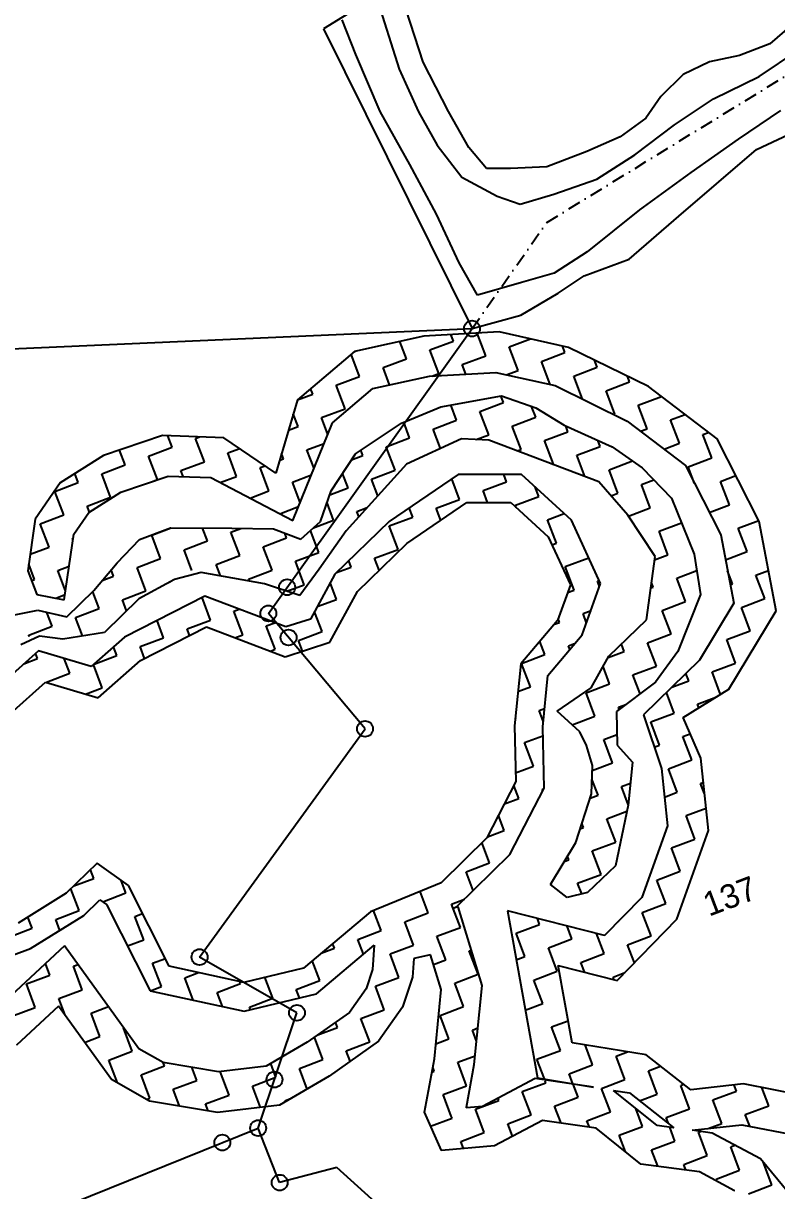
# Model space of a CAD drawing. Header units: metres. Extents: x 307096 to 311250, y 1932270 to 1936190.
# Drawn here: x 308792 to 309086.2, y 1935296.5 to 1935752.6 of the extents above; entities that cross this region are included whole.
import ezdxf

# ---------------------------------------------------------------- set-up
doc = ezdxf.new("R2010")
doc.units = ezdxf.units.M
doc.linetypes.add('DASHDOT', pattern=[1, 0.5, -0.25, 0, -0.25])
for name, color, linetype in [('LINE_WATER', 4, 'Continuous'), ('OFF', 1, 'Continuous'), ('POLY_HATCH', 12, 'Continuous'), ('POLY_PARCEL', 6, 'Continuous'), ('POLY_WATER', 4, 'Continuous'), ('TEXT_PARCEL', 7, 'Continuous'), ('V_BOUND_LINE', 7, 'Continuous'), ('V_BOUND_STREAM_LINE', 7, 'DASHDOT')]:
    doc.layers.add(name, color=color, linetype=linetype)
doc.styles.add('TEXT_MAP', font='')
doc.styles.get('TEXT_MAP').set_extended_font_data('Kruti Dev 050')

msp = doc.modelspace()

# ---------------------------------------------------------------- linework, layer by layer
for centre in [(308967.22, 1935633.36), (308894.99, 1935532.28), (308887.67, 1935522.05), (308895.55, 1935512.64), (308925.43, 1935476.96), (308860.79, 1935387.76), (308898.84, 1935365.97), (308890.07, 1935339.91), (308883.69, 1935320.94), (308869.7, 1935315.29), (308892.07, 1935299.63)]:
    msp.add_circle(centre, 3.11)
at = {"layer": 'LINE_WATER'}
for p, q in [((308929.84, 1935763.31), (308938.71, 1935734.72)), ((308921.88, 1935740.51), (308916.49, 1935754.07)), ((308931.3, 1935718.14), (308921.88, 1935740.51)), ((309079.43, 1935731.91), (309094.83, 1935742.35)), ((308938.71, 1935734.72), (308946.26, 1935718.09)), ((309061.51, 1935723.08), (309079.43, 1935731.91)), ((309046.29, 1935713.02), (309061.51, 1935723.08)), ((308942.92, 1935697.49), (308931.3, 1935718.14)), ((308946.26, 1935718.09), (308953.58, 1935705.04)), ((309087.75, 1935718.63), (309071.24, 1935707.32)), ((309030.75, 1935701.26), (309046.29, 1935713.02)), ((309071.24, 1935707.32), (309052.69, 1935694.36)), ((308953.58, 1935705.04), (308963.24, 1935692.56)), ((309015.98, 1935691.69), (309030.75, 1935701.26)), ((308953.39, 1935678.01), (308942.92, 1935697.49)), ((309052.69, 1935694.36), (309032.61, 1935679.75)), ((308963.24, 1935692.56), (308977.06, 1935685.15)), ((308999.18, 1935685.83), (309015.98, 1935691.69)), ((308977.06, 1935685.15), (308986.08, 1935682.01)), ((308986.08, 1935682.01), (308999.18, 1935685.83)), ((309032.61, 1935679.75), (309012.13, 1935663.38)), ((308962.25, 1935659), (308953.39, 1935678.01)), ((309012.13, 1935663.38), (308999.31, 1935655.07)), ((308969.39, 1935646.46), (308962.25, 1935659)), ((308999.31, 1935655.07), (308986.51, 1935651.4)), ((308986.51, 1935651.4), (308969.39, 1935646.46))]:
    msp.add_line(p, q, dxfattribs=at)
at = {"layer": 'OFF'}
msp.add_line((308929.84, 1935763.31), (308909.2, 1935750.46), dxfattribs=at)
at = {"layer": 'POLY_HATCH'}
for p, q in [((308948.42, 1935630.41), (308921.26, 1935624.44)), ((308977.78, 1935632.07), (308948.42, 1935630.41)), ((309004.91, 1935626.03), (308977.78, 1935632.07)), ((309036.11, 1935610.69), (309004.91, 1935626.03)), ((308921.26, 1935624.44), (308898.99, 1935605.49)), ((308950.57, 1935614.76), (308976.49, 1935616.22)), ((308976.49, 1935616.22), (308999.65, 1935611.07)), ((308928.47, 1935609.9), (308950.57, 1935614.76)), ((308999.65, 1935611.07), (309027.79, 1935597.23)), ((308912.78, 1935596.54), (308928.47, 1935609.9)), ((308955.09, 1935602.81), (308978.78, 1935607.15)), ((308978.78, 1935607.15), (308992.09, 1935602.39)), ((309062.94, 1935590.28), (309036.11, 1935610.69)), ((308898.99, 1935605.49), (308890.63, 1935576.93)), ((308939.66, 1935596.42), (308955.09, 1935602.81)), ((308992.09, 1935602.39), (309003.26, 1935595.67)), ((308897.21, 1935558.35), (308912.78, 1935596.54)), ((308921.72, 1935584.47), (308939.66, 1935596.42)), ((309003.26, 1935595.67), (309021.99, 1935587.2)), ((309027.79, 1935597.23), (309050.55, 1935579.92)), ((308846.26, 1935591.59), (308823.23, 1935583.76)), ((308870.31, 1935590.67), (308846.26, 1935591.59)), ((308890.63, 1935576.93), (308870.31, 1935590.67)), ((308963.17, 1935590.3), (308941.57, 1935580.43)), ((308973.76, 1935589.7), (308963.17, 1935590.3)), ((309016.81, 1935573.48), (308973.76, 1935589.7)), ((309079.42, 1935557.97), (309062.94, 1935590.28)), ((308823.23, 1935583.76), (308806.39, 1935573.12)), ((308912.22, 1935569.96), (308921.72, 1935584.47)), ((309021.99, 1935587.2), (309033.73, 1935578.97)), ((308941.57, 1935580.43), (308918.04, 1935554.3)), ((309050.55, 1935579.92), (309064.36, 1935552.83)), ((308830.06, 1935569.45), (308848.57, 1935575.74)), ((308848.57, 1935575.74), (308865.22, 1935575.11)), ((308865.22, 1935575.11), (308897.21, 1935558.35)), ((308961.87, 1935576.39), (308934.82, 1935557.96)), ((308986.59, 1935576.29), (308961.87, 1935576.39)), ((309006.03, 1935558.56), (308986.59, 1935576.29)), ((309033.73, 1935578.97), (309045.09, 1935567.15)), ((308806.39, 1935573.12), (308796.63, 1935558.88)), ((309028.05, 1935560.47), (309016.81, 1935573.48)), ((308817.54, 1935561.54), (308830.06, 1935569.45)), ((308908.08, 1935558.04), (308912.22, 1935569.96)), ((309045.09, 1935567.15), (309053.96, 1935545.18)), ((308811.68, 1935553), (308817.54, 1935561.54)), ((308941.78, 1935549.42), (308965.23, 1935565.4)), ((308965.23, 1935565.4), (308982.32, 1935565.34)), ((308982.32, 1935565.34), (308996.99, 1935551.96)), ((308796.63, 1935558.88), (308793.69, 1935538.65)), ((308900.34, 1935551.1), (308908.08, 1935558.04)), ((308934.82, 1935557.96), (308913.64, 1935537.38)), ((309017.45, 1935533.72), (309006.03, 1935558.56)), ((309038.73, 1935544.36), (309028.05, 1935560.47)), ((309086.01, 1935523.07), (309079.42, 1935557.97)), ((308807.97, 1935527.4), (308811.68, 1935553)), ((308837.31, 1935550.91), (308849.4, 1935555.47)), ((308849.4, 1935555.47), (308873.42, 1935555.32)), ((308873.42, 1935555.32), (308889.62, 1935555.11)), ((308889.62, 1935555.11), (308900.34, 1935551.1)), ((308918.04, 1935554.3), (308907.54, 1935539.41)), ((308996.99, 1935551.96), (309005.62, 1935533.2)), ((309064.36, 1935552.83), (309069.42, 1935526.05)), ((308828.63, 1935541.88), (308837.31, 1935550.91)), ((308922.48, 1935530.67), (308941.78, 1935549.42)), ((309035.43, 1935519.53), (309038.73, 1935544.36)), ((309053.96, 1935545.18), (309056.44, 1935529.44)), ((308793.69, 1935538.65), (308797.2, 1935529.5)), ((308819.51, 1935530.96), (308828.63, 1935541.88)), ((308861.41, 1935538.11), (308850.95, 1935535.32)), ((308886.12, 1935533.63), (308861.41, 1935538.11)), ((308907.54, 1935539.41), (308899.93, 1935529.06)), ((308850.95, 1935535.32), (308837.1, 1935527.79)), ((308899.93, 1935529.06), (308886.12, 1935533.63)), ((308913.64, 1935537.38), (308904.13, 1935519.87)), ((309010.3, 1935513.65), (309017.45, 1935533.72)), ((308797.2, 1935529.5), (308807.97, 1935527.4)), ((308809, 1935520.67), (308819.51, 1935530.96)), ((308911.68, 1935510.78), (308922.48, 1935530.67)), ((309005.62, 1935533.2), (309000.64, 1935519.23)), ((309056.44, 1935529.44), (309047.59, 1935507.12)), ((308837.1, 1935527.79), (308823.63, 1935514.66)), ((308862.84, 1935528.77), (308831.5, 1935512.81)), ((308894.54, 1935516.77), (308862.84, 1935528.77)), ((309069.42, 1935526.05), (309056.06, 1935503.83)), ((308788.51, 1935521.57), (308797.65, 1935523.29)), ((308797.65, 1935523.29), (308809, 1935520.67)), ((308904.13, 1935519.87), (308894.54, 1935516.77)), ((309067.58, 1935492.43), (309086.01, 1935523.07)), ((308837.73, 1935503.66), (308863.49, 1935516.79)), ((308863.49, 1935516.79), (308894.26, 1935505.14)), ((309000.64, 1935519.23), (308986.23, 1935502.32)), ((309020.65, 1935505.32), (309035.43, 1935519.53)), ((308798.3, 1935513.16), (308790.93, 1935509.8)), ((308807.37, 1935511.98), (308798.3, 1935513.16)), ((308823.63, 1935514.66), (308807.37, 1935511.98)), ((308831.5, 1935512.81), (308818.51, 1935501.32)), ((308894.26, 1935505.14), (308911.68, 1935510.78)), ((308996.82, 1935497.82), (309010.3, 1935513.65)), ((308797.82, 1935507.5), (308779.17, 1935490.74)), ((308818.51, 1935501.32), (308797.82, 1935507.5)), ((309047.59, 1935507.12), (309038.85, 1935495.19)), ((308821.2, 1935489.06), (308837.73, 1935503.66)), ((308986.23, 1935502.32), (308983.86, 1935478.18)), ((309013.8, 1935492.96), (309020.65, 1935505.32)), ((309056.06, 1935503.83), (309034.19, 1935482.4)), ((308994.85, 1935477.76), (308996.82, 1935497.82)), ((308786.9, 1935482.94), (308800.57, 1935495.23)), ((308800.57, 1935495.23), (308821.2, 1935489.06)), ((309000.51, 1935483.92), (309013.8, 1935492.96)), ((309038.85, 1935495.19), (309023.62, 1935483.69)), ((309049.74, 1935481.43), (309067.58, 1935492.43)), ((309009.35, 1935475.75), (309000.51, 1935483.92)), ((309023.62, 1935483.69), (309023.96, 1935470.59)), ((309034.19, 1935482.4), (309041.21, 1935461.44)), ((309056.62, 1935465.47), (309049.74, 1935481.43)), ((308983.86, 1935478.18), (308984.34, 1935456.34)), ((308995.37, 1935453.8), (308994.85, 1935477.76)), ((309011.95, 1935470.4), (309009.35, 1935475.75)), ((309014.29, 1935462.66), (309011.95, 1935470.4)), ((309023.96, 1935470.59), (309029.93, 1935463.89)), ((309059.57, 1935437.19), (309056.62, 1935465.47)), ((309013.87, 1935451.57), (309014.29, 1935462.66)), ((309029.93, 1935463.89), (309028.2, 1935447.13)), ((309041.21, 1935461.44), (309043.54, 1935439.11)), ((308984.34, 1935456.34), (308973.06, 1935434.42)), ((308982.02, 1935427.83), (308995.37, 1935453.8)), ((309007.79, 1935432.59), (309013.87, 1935451.57)), ((309028.2, 1935447.13), (309023.32, 1935423.43)), ((309043.54, 1935439.11), (309033.54, 1935411.09)), ((308973.06, 1935434.42), (308955.19, 1935416.82)), ((309047.22, 1935402.57), (309059.57, 1935437.19)), ((308997.86, 1935416.19), (309007.79, 1935432.59)), ((308820.77, 1935424.41), (308808.73, 1935412.73)), ((308833.05, 1935415.71), (308820.77, 1935424.41)), ((308961.35, 1935407.49), (308982.02, 1935427.83)), ((309023.32, 1935423.43), (309012.31, 1935412.95)), ((308848.97, 1935384.2), (308833.05, 1935415.71)), ((308955.19, 1935416.82), (308927.52, 1935405.46)), ((309004.37, 1935411.11), (308997.86, 1935416.19)), ((308808.73, 1935412.73), (308789.89, 1935400.98)), ((309012.31, 1935412.95), (309004.37, 1935411.11)), ((309033.54, 1935411.09), (309019.02, 1935396.17)), ((308815.53, 1935404.04), (308821.86, 1935410.19)), ((308821.86, 1935410.19), (308824.48, 1935408.33)), ((308824.48, 1935408.33), (308841.53, 1935374.59)), ((308959.92, 1935406.91), (308961.35, 1935407.49)), ((308961.8, 1935407.34), (308959.92, 1935406.91)), ((308971.2, 1935376.65), (308961.8, 1935407.34)), ((309019.02, 1935396.17), (308981.1, 1935405.8)), ((308981.1, 1935405.8), (308992.76, 1935340.59)), ((308794.73, 1935391.06), (308815.53, 1935404.04)), ((308927.52, 1935405.46), (308901.36, 1935383.5)), ((309023.96, 1935378.67), (309047.22, 1935402.57)), ((308808.08, 1935392.2), (308781.2, 1935367.24)), ((308837.09, 1935351.94), (308808.08, 1935392.2)), ((308906.44, 1935373.44), (308929.06, 1935392.43)), ((308929.06, 1935392.43), (308928.4, 1935382.96)), ((308766.97, 1935380.95), (308794.73, 1935391.06)), ((308951.04, 1935388.7), (308944.48, 1935387.19)), ((308955.22, 1935375.07), (308951.04, 1935388.7)), ((308878.07, 1935377.86), (308848.97, 1935384.2)), ((308901.36, 1935383.5), (308878.07, 1935377.86)), ((308928.4, 1935382.96), (308925.87, 1935375.38)), ((308944.48, 1935387.19), (308943.97, 1935379.87)), ((309006.3, 1935354.32), (309000.9, 1935384.53)), ((309000.9, 1935384.53), (309023.96, 1935378.67)), ((308943.97, 1935379.87), (308940.09, 1935368.21)), ((308841.53, 1935374.59), (308878.2, 1935366.61)), ((308925.87, 1935375.38), (308919.37, 1935366.14)), ((308952.5, 1935348.06), (308955.22, 1935375.07)), ((308968.1, 1935345.84), (308971.2, 1935376.65)), ((308878.2, 1935366.61), (308906.44, 1935373.44)), ((308805.73, 1935368.53), (308789.32, 1935353.29)), ((308826.34, 1935339.93), (308805.73, 1935368.53)), ((308919.37, 1935366.14), (308902.83, 1935354.46)), ((308940.09, 1935368.21), (308930.68, 1935354.85)), ((308846.59, 1935346.58), (308837.09, 1935351.94)), ((308902.83, 1935354.46), (308886.87, 1935345.12)), ((308930.68, 1935354.85), (308911.36, 1935341.21)), ((309035.24, 1935349.54), (309006.3, 1935354.32)), ((308868.19, 1935342.97), (308846.59, 1935346.58)), ((308948.63, 1935327.17), (308952.5, 1935348.06)), ((309052.68, 1935335.85), (309035.24, 1935349.54)), ((308886.87, 1935345.12), (308868.19, 1935342.97)), ((308965, 1935329.08), (308968.1, 1935345.84)), ((308841.26, 1935331.51), (308826.34, 1935339.93)), ((308911.36, 1935341.21), (308891.96, 1935329.85)), ((308991.88, 1935340.29), (308971.37, 1935329.4)), ((309014.7, 1935336.97), (308991.88, 1935340.29)), ((308992.76, 1935340.59), (309014.7, 1935336.97)), ((309073.22, 1935338.18), (309052.68, 1935335.85)), ((309100.65, 1935332.83), (309073.22, 1935338.18)), ((309039.58, 1935321.91), (309022.46, 1935335.68)), ((309022.46, 1935335.68), (309028.69, 1935334.66)), ((309028.69, 1935334.66), (309046.05, 1935321.04)), ((308867.78, 1935327.08), (308841.26, 1935331.51)), ((308891.96, 1935329.85), (308867.78, 1935327.08)), ((308965.11, 1935328.84), (308965, 1935329.08)), ((308971.37, 1935329.4), (308965.11, 1935328.84)), ((308955.26, 1935312.16), (308948.63, 1935327.17)), ((308994.72, 1935323.96), (308975.94, 1935313.99)), ((309015.71, 1935320.91), (308994.72, 1935323.96)), ((309033.13, 1935306.89), (309015.71, 1935320.91)), ((309046.05, 1935321.04), (309039.58, 1935321.91)), ((309053.23, 1935320.07), (309072.58, 1935322.26)), ((309060.97, 1935319.02), (309053.23, 1935320.07)), ((309072.58, 1935322.26), (309094.33, 1935318.02)), ((309079.96, 1935308.9), (309060.97, 1935319.02)), ((308975.94, 1935313.99), (308955.26, 1935312.16)), ((309056.06, 1935303.8), (309033.13, 1935306.89)), ((309095.29, 1935290.3), (309079.96, 1935308.9)), ((309069.8, 1935296.47), (309056.06, 1935303.8))]:
    msp.add_line(p, q, dxfattribs=at)
at = {"layer": 'POLY_HATCH', "color": 12, "lineweight": 0}
for p, q in [((308948.42, 1935630.41), (308921.26, 1935624.44)), ((308977.78, 1935632.07), (308948.42, 1935630.41)), ((309004.91, 1935626.03), (308977.78, 1935632.07)), ((309036.11, 1935610.69), (309004.91, 1935626.03)), ((308921.26, 1935624.44), (308898.99, 1935605.49)), ((308950.57, 1935614.76), (308976.49, 1935616.22)), ((308976.49, 1935616.22), (308999.65, 1935611.07)), ((308928.47, 1935609.9), (308950.57, 1935614.76)), ((308999.65, 1935611.07), (309027.79, 1935597.23)), ((308912.78, 1935596.54), (308928.47, 1935609.9)), ((309062.94, 1935590.28), (309036.11, 1935610.69)), ((308898.99, 1935605.49), (308890.63, 1935576.93)), ((308897.21, 1935558.35), (308912.78, 1935596.54)), ((309027.79, 1935597.23), (309050.55, 1935579.92)), ((308846.26, 1935591.59), (308823.23, 1935583.76)), ((308870.31, 1935590.67), (308846.26, 1935591.59)), ((308890.63, 1935576.93), (308870.31, 1935590.67)), ((309079.42, 1935557.97), (309062.94, 1935590.28)), ((308823.23, 1935583.76), (308806.39, 1935573.12)), ((309050.55, 1935579.92), (309064.36, 1935552.83)), ((308830.06, 1935569.45), (308848.57, 1935575.74)), ((308848.57, 1935575.74), (308865.22, 1935575.11)), ((308865.22, 1935575.11), (308897.21, 1935558.35)), ((308961.87, 1935576.39), (308934.82, 1935557.96)), ((308986.59, 1935576.29), (308961.87, 1935576.39)), ((309006.03, 1935558.56), (308986.59, 1935576.29)), ((308806.39, 1935573.12), (308796.63, 1935558.88)), ((308817.54, 1935561.54), (308830.06, 1935569.45)), ((308811.68, 1935553), (308817.54, 1935561.54)), ((308796.63, 1935558.88), (308793.69, 1935538.65)), ((308934.82, 1935557.96), (308913.64, 1935537.38)), ((309017.45, 1935533.72), (309006.03, 1935558.56)), ((309086.01, 1935523.07), (309079.42, 1935557.97)), ((308807.97, 1935527.4), (308811.68, 1935553)), ((309064.36, 1935552.83), (309069.42, 1935526.05)), ((308793.69, 1935538.65), (308797.2, 1935529.5)), ((308913.64, 1935537.38), (308904.13, 1935519.87)), ((309010.3, 1935513.65), (309017.45, 1935533.72)), ((308797.2, 1935529.5), (308807.97, 1935527.4)), ((308862.84, 1935528.77), (308831.5, 1935512.81)), ((308894.54, 1935516.77), (308862.84, 1935528.77)), ((309069.42, 1935526.05), (309056.06, 1935503.83)), ((308904.13, 1935519.87), (308894.54, 1935516.77)), ((309067.58, 1935492.43), (309086.01, 1935523.07)), ((308831.5, 1935512.81), (308818.51, 1935501.32)), ((308996.82, 1935497.82), (309010.3, 1935513.65)), ((308797.82, 1935507.5), (308779.17, 1935490.74)), ((308818.51, 1935501.32), (308797.82, 1935507.5)), ((309056.06, 1935503.83), (309034.19, 1935482.4)), ((308994.85, 1935477.76), (308996.82, 1935497.82)), ((309049.74, 1935481.43), (309067.58, 1935492.43)), ((309034.19, 1935482.4), (309041.21, 1935461.44)), ((309056.62, 1935465.47), (309049.74, 1935481.43)), ((308995.37, 1935453.8), (308994.85, 1935477.76)), ((309059.57, 1935437.19), (309056.62, 1935465.47)), ((309041.21, 1935461.44), (309043.54, 1935439.11)), ((308982.02, 1935427.83), (308995.37, 1935453.8)), ((309043.54, 1935439.11), (309033.54, 1935411.09)), ((309047.22, 1935402.57), (309059.57, 1935437.19)), ((308961.35, 1935407.49), (308982.02, 1935427.83)), ((309033.54, 1935411.09), (309019.02, 1935396.17)), ((308959.92, 1935406.91), (308961.35, 1935407.49)), ((308961.8, 1935407.34), (308959.92, 1935406.91)), ((308971.2, 1935376.65), (308961.8, 1935407.34)), ((309019.02, 1935396.17), (308981.1, 1935405.8)), ((308981.1, 1935405.8), (308992.76, 1935340.59)), ((309023.96, 1935378.67), (309047.22, 1935402.57)), ((308944.48, 1935387.19), (308951.04, 1935388.7)), ((308951.04, 1935388.7), (308955.22, 1935375.07)), ((308943.97, 1935379.87), (308944.48, 1935387.19)), ((309006.3, 1935354.32), (309000.9, 1935384.53)), ((309000.9, 1935384.53), (309023.96, 1935378.67)), ((308940.09, 1935368.21), (308943.97, 1935379.87)), ((308955.22, 1935375.07), (308952.5, 1935348.06)), ((308968.1, 1935345.84), (308971.2, 1935376.65)), ((308789.32, 1935353.29), (308805.73, 1935368.53)), ((308805.73, 1935368.53), (308826.34, 1935339.93)), ((308930.68, 1935354.85), (308940.09, 1935368.21)), ((308911.36, 1935341.21), (308930.68, 1935354.85)), ((309035.24, 1935349.54), (309006.3, 1935354.32)), ((308952.5, 1935348.06), (308948.63, 1935327.17)), ((309052.68, 1935335.85), (309035.24, 1935349.54)), ((308964.95, 1935328.83), (308968.1, 1935345.84)), ((308826.34, 1935339.93), (308841.26, 1935331.51)), ((308891.96, 1935329.85), (308911.36, 1935341.21)), ((308991.88, 1935340.29), (308971.37, 1935329.4)), ((309014.7, 1935336.97), (308991.88, 1935340.29)), ((308992.76, 1935340.59), (309014.7, 1935336.97)), ((309073.22, 1935338.18), (309052.68, 1935335.85)), ((309100.65, 1935332.83), (309073.22, 1935338.18)), ((308841.26, 1935331.51), (308867.78, 1935327.08)), ((308867.78, 1935327.08), (308891.96, 1935329.85)), ((308971.37, 1935329.4), (308964.95, 1935328.83)), ((308948.63, 1935327.17), (308955.26, 1935312.16)), ((308975.94, 1935313.99), (308994.72, 1935323.96)), ((308994.72, 1935323.96), (309015.71, 1935320.91)), ((309015.71, 1935320.91), (309033.13, 1935306.89)), ((308955.26, 1935312.16), (308975.94, 1935313.99)), ((309033.13, 1935306.89), (309056.06, 1935303.8)), ((309056.06, 1935303.8), (309069.8, 1935296.47))]:
    msp.add_line(p, q, dxfattribs=at)
at = {"layer": 'POLY_HATCH', "linetype": 'Continuous'}
for p, q in [((308959.95, 1935628.46), (308958.99, 1935631.01)), ((308972.57, 1935622.76), (308969.24, 1935631.58)), ((308981.73, 1935626.21), (308990.03, 1935629.34)), ((308941.64, 1935621.55), (308939.07, 1935628.36)), ((308950.8, 1935625.01), (308959.95, 1935628.46)), ((308954.25, 1935615.85), (308950.8, 1935625.01)), ((308985.18, 1935617.05), (308981.73, 1935626.21)), ((309003.5, 1935623.96), (309002.51, 1935626.56)), ((308923.32, 1935614.64), (308920.02, 1935623.39)), ((308921.01, 1935624.23), (308922, 1935624.61)), ((308932.48, 1935618.1), (308941.64, 1935621.55)), ((308963.41, 1935619.3), (308972.57, 1935622.76)), ((308994.34, 1935620.51), (309003.5, 1935623.96)), ((308997.74, 1935611.49), (308994.34, 1935620.51)), ((309016.11, 1935618.26), (309015.06, 1935621.04)), ((308935.03, 1935611.34), (308932.48, 1935618.1)), ((308951.5, 1935614.81), (308954.25, 1935615.85)), ((308964.82, 1935615.56), (308963.41, 1935619.3)), ((308980.57, 1935615.31), (308985.18, 1935617.05)), ((309006.95, 1935614.8), (309016.11, 1935618.26)), ((308914.16, 1935611.19), (308923.32, 1935614.64)), ((308917.62, 1935602.03), (308914.16, 1935611.19)), ((309010.34, 1935605.81), (309006.95, 1935614.8)), ((309019.56, 1935609.1), (309028.72, 1935612.56)), ((309028.72, 1935612.56), (309027.9, 1935614.73)), ((308898.99, 1935605.46), (308905.01, 1935607.73)), ((308905.01, 1935607.73), (308904.19, 1935609.91)), ((308979.48, 1935604.44), (308978.48, 1935607.09)), ((309023.02, 1935599.94), (309019.56, 1935609.1)), ((309032.18, 1935603.4), (309041.22, 1935606.81)), ((308908.46, 1935598.58), (308917.62, 1935602.03)), ((308961.16, 1935597.53), (308958.9, 1935603.51)), ((308970.32, 1935600.99), (308979.48, 1935604.44)), ((308992.09, 1935598.74), (308990.5, 1935602.95)), ((309035.63, 1935594.24), (309032.18, 1935603.4)), ((308899.3, 1935595.12), (308897.42, 1935600.11)), ((308910.94, 1935592.01), (308908.46, 1935598.58)), ((308952, 1935594.08), (308961.16, 1935597.53)), ((308973.77, 1935591.83), (308970.32, 1935600.99)), ((308982.93, 1935595.28), (308992.09, 1935598.74)), ((309022.6, 1935599.79), (309023.02, 1935599.94)), ((309044.79, 1935597.69), (309050.41, 1935599.81)), ((309048.24, 1935588.54), (309044.79, 1935597.69)), ((308895.54, 1935593.7), (308899.3, 1935595.12)), ((308942.84, 1935590.62), (308940.52, 1935596.77)), ((308954.86, 1935586.5), (308952, 1935594.08)), ((308986.39, 1935586.12), (308982.93, 1935595.28)), ((308995.54, 1935589.58), (309004.7, 1935593.03)), ((309004.7, 1935593.03), (309003.8, 1935595.42)), ((309033.02, 1935593.25), (309035.63, 1935594.24)), ((309057.4, 1935591.99), (309059.6, 1935592.82)), ((308850.06, 1935587.01), (308848.36, 1935591.51)), ((308859.21, 1935590.46), (308860.74, 1935591.04)), ((308862.67, 1935581.3), (308859.21, 1935590.46)), ((308902.76, 1935585.96), (308909.51, 1935588.51)), ((308933.69, 1935587.17), (308942.84, 1935590.62)), ((308968.87, 1935589.98), (308973.77, 1935591.83)), ((308999, 1935580.42), (308995.54, 1935589.58)), ((309017.31, 1935587.33), (309016.41, 1935589.72)), ((309042.22, 1935586.26), (309048.24, 1935588.54)), ((309060.86, 1935582.83), (309057.4, 1935591.99)), ((308831.74, 1935580.1), (308829.55, 1935585.91)), ((308840.9, 1935583.55), (308850.06, 1935587.01)), ((308871.83, 1935584.76), (308876.47, 1935586.51)), ((308875.28, 1935575.6), (308871.83, 1935584.76)), ((308893.6, 1935582.51), (308892.85, 1935584.5)), ((308905.5, 1935578.69), (308902.76, 1935585.96)), ((308920.14, 1935582.06), (308924.53, 1935583.71)), ((308924.53, 1935583.71), (308923.73, 1935585.81)), ((308937.14, 1935578.01), (308933.69, 1935587.17)), ((308984.82, 1935585.53), (308986.39, 1935586.12)), ((309008.16, 1935583.88), (309017.31, 1935587.33)), ((309011.29, 1935575.56), (309008.16, 1935583.88)), ((308822.58, 1935576.64), (308831.74, 1935580.1)), ((308844.35, 1935574.39), (308840.9, 1935583.55)), ((308853.51, 1935577.85), (308862.67, 1935581.3)), ((308884.44, 1935579.05), (308886.4, 1935579.79)), ((308892.1, 1935581.94), (308893.6, 1935582.51)), ((308998.69, 1935580.31), (308999, 1935580.42)), ((309020.77, 1935578.17), (309029.93, 1935581.63)), ((309029.93, 1935581.63), (309029.92, 1935581.64)), ((309051.7, 1935579.38), (309060.86, 1935582.83)), ((309054.18, 1935572.8), (309051.7, 1935579.38)), ((308813.42, 1935573.19), (308812.09, 1935576.72)), ((308826.04, 1935567.49), (308822.58, 1935576.64)), ((308854.39, 1935575.52), (308853.51, 1935577.85)), ((308868.88, 1935573.19), (308875.28, 1935575.6)), ((308887.89, 1935569.9), (308884.44, 1935579.05)), ((308897.05, 1935573.35), (308904.46, 1935576.15)), ((308918.82, 1935571.1), (308916.68, 1935576.78)), ((308927.98, 1935574.56), (308937.14, 1935578.01)), ((308930.43, 1935568.06), (308927.98, 1935574.56)), ((308962.37, 1935566.6), (308959.33, 1935574.65)), ((308980.68, 1935573.51), (308979.62, 1935576.32)), ((309024.22, 1935569.01), (309020.77, 1935578.17)), ((309064.31, 1935573.67), (309070.26, 1935575.92)), ((308804.27, 1935569.73), (308813.42, 1935573.19)), ((308841.97, 1935573.5), (308844.35, 1935574.39)), ((308900.07, 1935565.36), (308897.05, 1935573.35)), ((308911.68, 1935568.41), (308918.82, 1935571.1)), ((308971.52, 1935570.06), (308980.68, 1935573.51)), ((308973.29, 1935565.37), (308971.52, 1935570.06)), ((308993.29, 1935567.81), (308991.93, 1935571.42)), ((309033.38, 1935572.47), (309038.23, 1935574.3)), ((309036.84, 1935563.31), (309033.38, 1935572.47)), ((309067.77, 1935564.52), (309064.31, 1935573.67)), ((308807.72, 1935560.58), (308804.27, 1935569.73)), ((308816.88, 1935564.03), (308826.04, 1935567.49)), ((308880.5, 1935567.1), (308887.89, 1935569.9)), ((308953.21, 1935563.15), (308962.37, 1935566.6)), ((308984.14, 1935564.35), (308993.29, 1935567.81)), ((309021.54, 1935568), (309024.22, 1935569.01)), ((308817.76, 1935561.68), (308816.88, 1935564.03)), ((308892.11, 1935561.02), (308899.42, 1935563.78)), ((308913.12, 1935558.49), (308910.58, 1935565.22)), ((308922.28, 1935561.94), (308926.29, 1935563.46)), ((308923.06, 1935559.87), (308922.28, 1935561.94)), ((308944.05, 1935559.69), (308942.68, 1935563.31)), ((308954.99, 1935558.42), (308953.21, 1935563.15)), ((308984.52, 1935563.33), (308984.14, 1935564.35)), ((308996.75, 1935558.65), (309003.24, 1935561.1)), ((309028.3, 1935560.09), (309036.84, 1935563.31)), ((309059.91, 1935561.55), (309067.77, 1935564.52)), ((308798.56, 1935557.12), (308807.72, 1935560.58)), ((308802.02, 1935547.96), (308798.56, 1935557.12)), ((308905.29, 1935555.53), (308913.12, 1935558.49)), ((308934.89, 1935556.24), (308944.05, 1935559.69)), ((309000.2, 1935549.49), (308996.75, 1935558.65)), ((309040.29, 1935554.15), (309049.01, 1935557.44)), ((309071.22, 1935555.36), (309079.21, 1935558.37)), ((308842.1, 1935552.62), (308849.64, 1935555.47)), ((308845.56, 1935543.46), (308842.1, 1935552.62)), ((308863.87, 1935550.37), (308861.98, 1935555.39)), ((308873.03, 1935553.83), (308876.87, 1935555.28)), ((308876.49, 1935544.67), (308873.03, 1935553.83)), ((308894.8, 1935551.58), (308894.11, 1935553.43)), ((308907.42, 1935545.88), (308904.16, 1935554.52)), ((308938.35, 1935547.08), (308934.89, 1935556.24)), ((309043.75, 1935544.99), (309040.29, 1935554.15)), ((309074.67, 1935546.2), (309071.22, 1935555.36)), ((308794.64, 1935545.18), (308802.02, 1935547.96)), ((308811.17, 1935551.42), (308811.47, 1935551.53)), ((308811.38, 1935550.88), (308811.17, 1935551.42)), ((308854.72, 1935546.92), (308863.87, 1935550.37)), ((308885.65, 1935548.12), (308894.8, 1935551.58)), ((308889.1, 1935538.97), (308885.65, 1935548.12)), ((308998.43, 1935548.82), (309000.2, 1935549.49)), ((308836.4, 1935540.01), (308845.56, 1935543.46)), ((308857.79, 1935538.77), (308854.72, 1935546.92)), ((308867.33, 1935541.22), (308876.49, 1935544.67)), ((308898.26, 1935542.42), (308907.42, 1935545.88)), ((308920.03, 1935540.17), (308919.09, 1935542.67)), ((308929.19, 1935543.63), (308938.35, 1935547.08)), ((308930.96, 1935538.91), (308929.19, 1935543.63)), ((309003.66, 1935540.33), (309012.82, 1935543.79)), ((309012.82, 1935543.79), (309012.79, 1935543.85)), ((309038.55, 1935543.04), (309043.75, 1935544.99)), ((309066.22, 1935543.01), (309074.67, 1935546.2)), ((308796.31, 1935535.35), (308794.07, 1935541.29)), ((308805.47, 1935538.81), (308809.86, 1935540.46)), ((308808.47, 1935530.85), (308805.47, 1935538.81)), ((308827.24, 1935536.56), (308826.29, 1935539.08)), ((308839.85, 1935530.85), (308836.4, 1935540.01)), ((308869.02, 1935536.73), (308867.33, 1935541.22)), ((308879.94, 1935535.51), (308889.1, 1935538.97)), ((308901.71, 1935533.26), (308898.26, 1935542.42)), ((308914.28, 1935538), (308920.03, 1935540.17)), ((309007.11, 1935531.18), (309003.66, 1935540.33)), ((309047.2, 1935535.84), (309054.97, 1935538.77)), ((309068.97, 1935533.59), (309067.02, 1935538.76)), ((309078.13, 1935537.04), (309083.02, 1935538.89)), ((308795.13, 1935534.9), (308796.31, 1935535.35)), ((308822.77, 1935534.87), (308827.24, 1935536.56)), ((308849.01, 1935534.31), (308849.26, 1935534.4)), ((308849.03, 1935534.27), (308849.01, 1935534.31)), ((308880.25, 1935534.69), (308879.94, 1935535.51)), ((308914.32, 1935527.56), (308911.86, 1935534.1)), ((309016.27, 1935534.63), (309016.92, 1935534.88)), ((309017.04, 1935532.58), (309016.27, 1935534.63)), ((309038.04, 1935532.38), (309037.37, 1935534.15)), ((309050.65, 1935526.68), (309047.2, 1935535.84)), ((309068.06, 1935533.24), (309068.97, 1935533.59)), ((309081.58, 1935527.88), (309078.13, 1935537.04)), ((308804.67, 1935528.04), (308808.26, 1935529.4)), ((308821.54, 1935523.94), (308819.06, 1935530.52)), ((308830.7, 1935527.4), (308839.85, 1935530.85)), ((308894.94, 1935530.71), (308901.71, 1935533.26)), ((309004.55, 1935530.21), (309007.11, 1935531.18)), ((309037.09, 1935532.02), (309038.04, 1935532.38)), ((308832.31, 1935523.12), (308830.7, 1935527.4)), ((308865.08, 1935519.44), (308861.77, 1935528.23)), ((308906.75, 1935524.7), (308914.32, 1935527.56)), ((309041.5, 1935523.22), (309050.65, 1935526.68)), ((309072.42, 1935524.43), (309081.58, 1935527.88)), ((309075.88, 1935515.27), (309072.42, 1935524.43)), ((308803.22, 1935517.03), (308801.17, 1935522.48)), ((308812.38, 1935520.49), (308821.54, 1935523.94)), ((308815.11, 1935513.25), (308812.38, 1935520.49)), ((308874.24, 1935522.9), (308876.3, 1935523.68)), ((308877.69, 1935513.74), (308874.24, 1935522.9)), ((308908.62, 1935514.95), (308905.68, 1935522.74)), ((309001.41, 1935518.56), (309000.89, 1935519.93)), ((309010.57, 1935522.02), (309013.7, 1935523.2)), ((309011.96, 1935518.31), (309010.57, 1935522.02)), ((309044.95, 1935514.06), (309041.5, 1935523.22)), ((308794.06, 1935513.58), (308803.22, 1935517.03)), ((308846.76, 1935512.54), (308844.22, 1935519.29)), ((308855.92, 1935515.99), (308865.08, 1935519.44)), ((308856.89, 1935513.43), (308855.92, 1935515.99)), ((308886.85, 1935517.2), (308890.14, 1935518.44)), ((308890.3, 1935508.04), (308886.85, 1935517.2)), ((308999.44, 1935517.82), (309001.41, 1935518.56)), ((309066.72, 1935511.82), (309075.88, 1935515.27)), ((308794.3, 1935512.95), (308794.06, 1935513.58)), ((308837.6, 1935509.08), (308846.76, 1935512.54)), ((308874.61, 1935512.58), (308877.69, 1935513.74)), ((308899.46, 1935511.49), (308908.62, 1935514.95)), ((308901.03, 1935507.34), (308899.46, 1935511.49)), ((308995.7, 1935505.95), (308993.75, 1935511.14)), ((309035.79, 1935510.61), (309044.95, 1935514.06)), ((309070.18, 1935502.66), (309066.72, 1935511.82)), ((308797.52, 1935504.42), (308796.72, 1935506.52)), ((308828.45, 1935505.63), (308827.18, 1935508.99)), ((308839.34, 1935504.48), (308837.6, 1935509.08)), ((308888.46, 1935507.34), (308890.3, 1935508.04)), ((309004.86, 1935509.4), (309007.55, 1935510.42)), ((309005.42, 1935507.92), (309004.86, 1935509.4)), ((309020.35, 1935504.78), (309026.63, 1935507.16)), ((309026.63, 1935507.16), (309025.55, 1935510.03)), ((309039.25, 1935501.45), (309035.79, 1935510.61)), ((308792.12, 1935502.39), (308797.52, 1935504.42)), ((308810.13, 1935498.72), (308807.96, 1935504.47)), ((308822.74, 1935493.01), (308819.33, 1935502.05)), ((308819.61, 1935502.29), (308828.45, 1935505.63)), ((308986.55, 1935502.5), (308995.7, 1935505.95)), ((308990, 1935493.34), (308986.55, 1935502.5)), ((309061.02, 1935499.2), (309070.18, 1935502.66)), ((308800.97, 1935495.26), (308810.13, 1935498.72)), ((309020.93, 1935494.54), (309018.4, 1935501.26)), ((309030.09, 1935498), (309039.25, 1935501.45)), ((309032.85, 1935490.66), (309030.09, 1935498)), ((309051.86, 1935495.75), (309050.77, 1935498.64)), ((309064.33, 1935490.43), (309061.02, 1935499.2)), ((308801.04, 1935495.09), (308800.97, 1935495.26)), ((308816.21, 1935490.55), (308822.74, 1935493.01)), ((308985.17, 1935491.52), (308990, 1935493.34)), ((309011.77, 1935491.09), (309020.93, 1935494.54)), ((309045.28, 1935493.27), (309051.86, 1935495.75)), ((309015.23, 1935481.93), (309011.77, 1935491.09)), ((309046.16, 1935483.14), (309043.13, 1935491.16)), ((309055.31, 1935486.59), (309062.5, 1935489.3)), ((308993.46, 1935484.18), (308995.55, 1935484.97)), ((308995.06, 1935479.93), (308993.46, 1935484.18)), ((309024.38, 1935485.38), (309027.33, 1935486.5)), ((309024.71, 1935484.52), (309024.38, 1935485.38)), ((309055.84, 1935485.19), (309055.31, 1935486.59)), ((308984.1, 1935480.65), (308984.3, 1935480.72)), ((308984.3, 1935480.72), (308984.15, 1935481.11)), ((309006.31, 1935478.57), (309015.23, 1935481.93)), ((309037, 1935479.68), (309046.16, 1935483.14)), ((309040.45, 1935470.52), (309037, 1935479.68)), ((308987.75, 1935471.57), (308994.92, 1935474.27)), ((309018.68, 1935472.77), (309023.85, 1935474.72)), ((309049.61, 1935473.98), (309052.49, 1935475.06)), ((308991.21, 1935462.41), (308987.75, 1935471.57)), ((309022.14, 1935463.61), (309018.68, 1935472.77)), ((309038.42, 1935469.76), (309040.45, 1935470.52)), ((309053.06, 1935464.82), (309049.61, 1935473.98)), ((308984.26, 1935459.79), (308991.21, 1935462.41)), ((309014.21, 1935460.63), (309022.14, 1935463.61)), ((309043.91, 1935461.36), (309053.06, 1935464.82)), ((309047.36, 1935452.21), (309043.91, 1935461.36)), ((309016.43, 1935451), (309014.08, 1935457.23)), ((309056.52, 1935455.66), (309057.6, 1935456.07)), ((308985.5, 1935449.8), (308983.59, 1935454.88)), ((308994.66, 1935453.25), (308995.19, 1935453.45)), ((308994.84, 1935452.77), (308994.66, 1935453.25)), ((309025.59, 1935454.46), (309029.09, 1935455.78)), ((309028.23, 1935447.45), (309025.59, 1935454.46)), ((309042.37, 1935450.32), (309047.36, 1935452.21)), ((309058.07, 1935451.54), (309056.52, 1935455.66)), ((308979.88, 1935447.68), (308985.5, 1935449.8)), ((309013.31, 1935449.82), (309016.43, 1935451)), ((308979.8, 1935437.18), (308977.55, 1935443.14)), ((309019.89, 1935441.84), (309027.72, 1935444.8)), ((309050.82, 1935443.05), (309058.65, 1935446)), ((309054.27, 1935433.89), (309050.82, 1935443.05)), ((309009.5, 1935437.92), (309010.73, 1935438.39)), ((309010.73, 1935438.39), (309010.14, 1935439.94)), ((309023.34, 1935432.68), (309019.89, 1935441.84)), ((308973.21, 1935434.7), (308979.8, 1935437.18)), ((309045.11, 1935430.44), (309054.27, 1935433.89)), ((308974.1, 1935424.57), (308971.11, 1935432.49)), ((309014.18, 1935429.23), (309023.34, 1935432.68)), ((309017.64, 1935420.07), (309014.18, 1935429.23)), ((309048.57, 1935421.28), (309045.11, 1935430.44)), ((308964.94, 1935421.12), (308974.1, 1935424.57)), ((309003.26, 1935425.11), (309005.02, 1935425.78)), ((309005.02, 1935425.78), (309004.5, 1935427.16)), ((308819.45, 1935418.54), (308818.18, 1935421.9)), ((308967.71, 1935413.76), (308964.94, 1935421.12)), ((309008.48, 1935416.62), (309017.64, 1935420.07)), ((309039.41, 1935417.82), (309048.57, 1935421.28)), ((308811.71, 1935415.62), (308819.45, 1935418.54)), ((308832.06, 1935412.84), (308830.23, 1935417.71)), ((308998.31, 1935415.84), (308998.06, 1935416.52)), ((309010.06, 1935412.43), (309008.48, 1935416.62)), ((309042.86, 1935408.66), (309039.41, 1935417.82)), ((308813.75, 1935405.93), (308810.52, 1935414.47)), ((308822.96, 1935409.41), (308832.06, 1935412.84)), ((308950.08, 1935405.05), (308946.92, 1935413.42)), ((308959.23, 1935408.5), (308964.33, 1935410.42)), ((308804.59, 1935402.48), (308813.75, 1935405.93)), ((308931.76, 1935398.14), (308928.8, 1935405.98)), ((308962.69, 1935399.34), (308959.23, 1935408.5)), ((309033.7, 1935405.21), (309042.86, 1935408.66)), ((308795.43, 1935399.02), (308793.78, 1935403.4)), ((308806.19, 1935398.22), (308804.59, 1935402.48)), ((308835.52, 1935403.68), (308838.55, 1935404.82)), ((308838.97, 1935394.52), (308835.52, 1935403.68)), ((308940.92, 1935401.59), (308950.08, 1935405.05)), ((308944.37, 1935392.44), (308940.92, 1935401.59)), ((308993.62, 1935400.55), (308992.75, 1935402.85)), ((309024.4, 1935401.7), (309024.55, 1935401.76)), ((309024.55, 1935401.76), (309024.52, 1935401.82)), ((309037.16, 1935396.05), (309033.7, 1935405.21)), ((308786.27, 1935395.57), (308795.43, 1935399.02)), ((308922.6, 1935394.68), (308931.76, 1935398.14)), ((308953.53, 1935395.89), (308962.69, 1935399.34)), ((308984.46, 1935397.1), (308993.62, 1935400.55)), ((308987.91, 1935387.94), (308984.46, 1935397.1)), ((309006.23, 1935394.85), (309004.32, 1935399.91)), ((309018.84, 1935389.14), (309015.89, 1935396.97)), ((308832.66, 1935392.14), (308838.97, 1935394.52)), ((308913.44, 1935391.23), (308912.75, 1935393.06)), ((308924.8, 1935388.85), (308922.6, 1935394.68)), ((308935.21, 1935388.98), (308944.37, 1935392.44)), ((308956.98, 1935386.73), (308953.53, 1935395.89)), ((308997.07, 1935391.39), (309006.23, 1935394.85)), ((309028, 1935392.6), (309037.16, 1935396.05)), ((309030.66, 1935385.55), (309028, 1935392.6)), ((308908.23, 1935389.26), (308913.44, 1935391.23)), ((308938.67, 1935379.82), (308935.21, 1935388.98)), ((308966.14, 1935390.19), (308966.96, 1935390.49)), ((308969.6, 1935381.03), (308966.14, 1935390.19)), ((308984.52, 1935386.66), (308987.91, 1935387.94)), ((309000.53, 1935382.23), (308997.07, 1935391.39)), ((309009.68, 1935385.69), (309018.84, 1935389.14)), ((308802.34, 1935380.71), (308800.62, 1935385.27)), ((308811.5, 1935384.16), (308813.36, 1935384.86)), ((308814.95, 1935375), (308811.5, 1935384.16)), ((308842.43, 1935385.36), (308847.43, 1935387.25)), ((308845.88, 1935376.21), (308842.43, 1935385.36)), ((308907.74, 1935378.62), (308904.81, 1935386.39)), ((308952.19, 1935384.93), (308956.98, 1935386.73)), ((309011.1, 1935381.94), (309009.68, 1935385.69)), ((308793.18, 1935377.25), (308802.34, 1935380.71)), ((308855.04, 1935379.66), (308860.44, 1935381.7)), ((308858.33, 1935370.93), (308855.04, 1935379.66)), ((308889.42, 1935371.71), (308886.35, 1935379.87)), ((308898.58, 1935375.16), (308907.74, 1935378.62)), ((308929.51, 1935376.37), (308938.67, 1935379.82)), ((308960.44, 1935377.57), (308969.6, 1935381.03)), ((308991.37, 1935378.78), (309000.53, 1935382.23)), ((308994.82, 1935369.62), (308991.37, 1935378.78)), ((309022.3, 1935379.98), (309026.95, 1935381.74)), ((309022.67, 1935379), (309022.3, 1935379.98)), ((308796.64, 1935368.09), (308793.18, 1935377.25)), ((308805.79, 1935371.55), (308814.95, 1935375)), ((308841.57, 1935374.58), (308845.88, 1935376.21)), ((308867.65, 1935373.96), (308876.81, 1935377.41)), ((308869.73, 1935368.45), (308867.65, 1935373.96)), ((308876.81, 1935377.41), (308876.51, 1935378.2)), ((308899.83, 1935371.84), (308898.58, 1935375.16)), ((308932.96, 1935367.21), (308929.51, 1935376.37)), ((308963.89, 1935368.42), (308960.44, 1935377.57)), ((308808.26, 1935365.01), (308805.79, 1935371.55)), ((308880.26, 1935368.25), (308889.42, 1935371.71)), ((308988.03, 1935367.06), (308994.82, 1935369.62)), ((308787.48, 1935364.64), (308796.64, 1935368.09)), ((308818.41, 1935365.84), (308825.22, 1935368.41)), ((308821.86, 1935356.69), (308818.41, 1935365.84)), ((308880.66, 1935367.2), (308880.26, 1935368.25)), ((308923.81, 1935363.76), (308932.96, 1935367.21)), ((308954.74, 1935364.96), (308963.89, 1935368.42)), ((308958.19, 1935355.8), (308954.74, 1935364.96)), ((308831.02, 1935360.14), (308831.15, 1935360.19)), ((308907.04, 1935357.43), (308914.65, 1935360.3)), ((308914.65, 1935360.3), (308913.9, 1935362.28)), ((308927.26, 1935354.6), (308923.81, 1935363.76)), ((308998.28, 1935360.46), (309004.77, 1935362.91)), ((309001.73, 1935351.3), (308998.28, 1935360.46)), ((308815.88, 1935354.43), (308821.86, 1935356.69)), ((308834.47, 1935350.98), (308831.02, 1935360.14)), ((308908.94, 1935347.69), (308905.64, 1935356.45)), ((308953.08, 1935353.88), (308958.19, 1935355.8)), ((308967.35, 1935359.26), (308969.53, 1935360.08)), ((308969.01, 1935354.85), (308967.35, 1935359.26)), ((308918.1, 1935351.14), (308927.26, 1935354.6)), ((308919.64, 1935347.05), (308918.1, 1935351.14)), ((308992.57, 1935347.85), (309001.73, 1935351.3)), ((309014.05, 1935346.38), (309011.37, 1935353.48)), ((308825.32, 1935347.53), (308834.47, 1935350.98)), ((308828.68, 1935338.6), (308825.32, 1935347.53)), ((308847.09, 1935345.28), (308846.59, 1935346.58)), ((308899.79, 1935344.23), (308908.94, 1935347.69)), ((308961.64, 1935346.64), (308968.44, 1935349.21)), ((308965.1, 1935337.49), (308961.64, 1935346.64)), ((308995.48, 1935340.14), (308992.57, 1935347.85)), ((309023.5, 1935349.06), (309027.96, 1935350.74)), ((309026.96, 1935339.9), (309023.5, 1935349.06)), ((308837.93, 1935341.82), (308847.09, 1935345.28)), ((308859.7, 1935339.57), (308857.76, 1935344.72)), ((308868.86, 1935343.03), (308868.94, 1935343.06)), ((308872.31, 1935333.87), (308868.86, 1935343.03)), ((308890.63, 1935340.78), (308888.61, 1935346.13)), ((308902.82, 1935336.2), (308899.79, 1935344.23)), ((308951.53, 1935342.83), (308952.49, 1935343.19)), ((308952.49, 1935343.19), (308951.89, 1935344.77)), ((309005.19, 1935342.15), (309014.34, 1935345.6)), ((309006.64, 1935338.3), (309005.19, 1935342.15)), ((309014.34, 1935345.6), (309014.05, 1935346.38)), ((309036.12, 1935343.35), (309040.84, 1935345.14)), ((309039.57, 1935334.19), (309036.12, 1935343.35)), ((308841.38, 1935332.66), (308837.93, 1935341.82)), ((308850.54, 1935336.12), (308859.7, 1935339.57)), ((308881.47, 1935337.32), (308890.63, 1935340.78)), ((308955.94, 1935334.03), (308965.1, 1935337.49)), ((308986.87, 1935335.24), (308996.03, 1935338.69)), ((308996.03, 1935338.69), (308995.73, 1935339.47)), ((309008.64, 1935332.99), (309006.7, 1935338.13)), ((309017.8, 1935336.44), (309026.96, 1935339.9)), ((309048.73, 1935337.65), (309049.85, 1935338.07)), ((309052.18, 1935328.49), (309048.73, 1935337.65)), ((309070.5, 1935335.4), (309069.6, 1935337.77)), ((308853.02, 1935329.54), (308850.54, 1935336.12)), ((308863.15, 1935330.42), (308872.31, 1935333.87)), ((308884.61, 1935329.01), (308881.47, 1935337.32)), ((308959.1, 1935325.65), (308955.94, 1935334.03)), ((308990.32, 1935326.08), (308986.87, 1935335.24)), ((308999.48, 1935329.53), (309008.64, 1935332.99)), ((309021.25, 1935327.28), (309017.8, 1935336.44)), ((309032.62, 1935331.57), (309039.57, 1935334.19)), ((309061.34, 1935331.94), (309070.5, 1935335.4)), ((309083.11, 1935329.7), (309080.44, 1935336.77)), ((308840.08, 1935332.17), (308841.38, 1935332.66)), ((308864.19, 1935327.68), (308863.15, 1935330.42)), ((308894.08, 1935331.62), (308896.63, 1935332.58)), ((308894.25, 1935331.19), (308894.08, 1935331.62)), ((308968.55, 1935328.33), (308977.71, 1935331.78)), ((308972.01, 1935319.17), (308968.55, 1935328.33)), ((308977.71, 1935331.78), (308977.42, 1935332.56)), ((309001.98, 1935322.9), (308999.48, 1935329.53)), ((309033.87, 1935321.58), (309031.2, 1935328.65)), ((309043.02, 1935325.04), (309052.18, 1935328.49)), ((309064.8, 1935322.79), (309061.34, 1935331.94)), ((309073.95, 1935326.24), (309083.11, 1935329.7)), ((308951.04, 1935321.72), (308959.4, 1935324.87)), ((308959.4, 1935324.87), (308959.1, 1935325.65)), ((308981.17, 1935322.62), (308990.32, 1935326.08)), ((309012.1, 1935323.83), (309021.25, 1935327.28)), ((309013.05, 1935321.29), (309012.1, 1935323.83)), ((309043.9, 1935322.73), (309043.02, 1935325.04)), ((309075.68, 1935321.65), (309073.95, 1935326.24)), ((308962.85, 1935315.72), (308972.01, 1935319.17)), ((308983.01, 1935317.74), (308981.17, 1935322.62)), ((309024.71, 1935318.13), (309033.87, 1935321.58)), ((309046.48, 1935315.88), (309044.45, 1935321.25)), ((309055.64, 1935319.33), (309056.44, 1935319.63)), ((309059.09, 1935310.17), (309055.64, 1935319.33)), ((309059.46, 1935320.77), (309064.8, 1935322.79)), ((308963.9, 1935312.92), (308962.85, 1935315.72)), ((309027.12, 1935311.72), (309024.71, 1935318.13)), ((309037.32, 1935312.42), (309046.48, 1935315.88)), ((309039.74, 1935306), (309037.32, 1935312.42)), ((309049.93, 1935306.72), (309059.09, 1935310.17)), ((309068.25, 1935313.63), (309069.91, 1935314.26)), ((309071.7, 1935304.47), (309068.25, 1935313.63)), ((309050.77, 1935304.51), (309049.93, 1935306.72)), ((309084.32, 1935298.77), (309080.94, 1935307.71)), ((309062.55, 1935301.02), (309071.7, 1935304.47)), ((309062.87, 1935300.17), (309062.55, 1935301.02)), ((309075.16, 1935295.31), (309084.32, 1935298.77))]:
    msp.add_line(p, q, dxfattribs=at)
at = {"layer": 'POLY_PARCEL'}
for p, q in [((308887.67, 1935522.05), (308967.22, 1935633.36)), ((308925.43, 1935476.96), (308887.67, 1935522.05)), ((308860.79, 1935387.76), (308925.43, 1935476.96)), ((308898.84, 1935365.97), (308860.79, 1935387.76)), ((308883.69, 1935320.94), (308898.84, 1935365.97)), ((308714.45, 1935252.64), (308883.69, 1935320.94)), ((308892.07, 1935299.63), (308883.69, 1935320.94)), ((308914.44, 1935305.51), (308892.07, 1935299.63)), ((308936.76, 1935285.44), (308914.44, 1935305.51))]:
    msp.add_line(p, q, dxfattribs=at)
at = {"layer": 'POLY_WATER'}
for p, q in [((308948.17, 1935737.47), (308939.83, 1935763.22)), ((309098.23, 1935757.39), (309083.59, 1935744.68)), ((308909.2, 1935750.46), (308967.22, 1935633.36)), ((309083.59, 1935744.68), (309071.72, 1935740.05)), ((309071.72, 1935740.05), (309059.95, 1935737.6)), ((308958.07, 1935718.13), (308948.17, 1935737.47)), ((309059.95, 1935737.6), (309049.72, 1935732.67)), ((309049.72, 1935732.67), (309040.91, 1935724)), ((309040.91, 1935724), (309035.08, 1935715.53)), ((308965.95, 1935704.13), (308958.07, 1935718.13)), ((309035.08, 1935715.53), (309025.12, 1935708.26)), ((309078.31, 1935703.31), (309102.9, 1935714.92)), ((309025.12, 1935708.26), (309012.12, 1935702.59)), ((308972.88, 1935695.89), (308965.95, 1935704.13)), ((309012.12, 1935702.59), (308996.5, 1935696.55)), ((309047.99, 1935677.31), (309078.31, 1935703.31)), ((308982.21, 1935695.9), (308972.88, 1935695.89)), ((308996.5, 1935696.55), (308982.21, 1935695.9)), ((309028.61, 1935660.47), (309047.99, 1935677.31)), ((309011.07, 1935654.03), (309028.61, 1935660.47)), ((309000.89, 1935647.14), (309011.07, 1935654.03)), ((308986.3, 1935638.58), (309000.89, 1935647.14)), ((308967.22, 1935633.36), (308986.3, 1935638.58))]:
    msp.add_line(p, q, dxfattribs=at)
at = {"layer": 'V_BOUND_LINE'}
msp.add_line((308741.84, 1935623.44), (308967.22, 1935633.36), dxfattribs=at)
at = {"layer": 'V_BOUND_STREAM_LINE', "ltscale": 10}
for p, q in [((308996.45, 1935674.85), (309164.27, 1935777.85)), ((308967.22, 1935633.36), (308996.45, 1935674.85))]:
    msp.add_line(p, q, dxfattribs=at)

# ---------------------------------------------------------------- texts
at = {"layer": 'TEXT_PARCEL', "style": 'TEXT_MAP'}
msp.add_text('137', height=9.397, rotation=20.6667, dxfattribs=at).set_placement((309059.76, 1935403.52))

doc.saveas('drawing.dxf')
